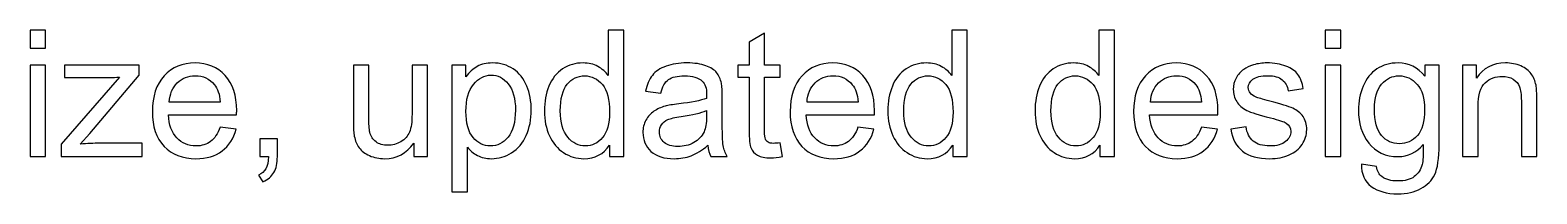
# Model space of a CAD drawing. Header units: millimetres. Extents: x -202 to 204, y -252 to 284.
# Drawn here: x 157.37 to 199.53, y 279.18 to 283.75 of the extents above; entities that cross this region are included whole.
import ezdxf

# ---------------------------------------------------------------- set-up
doc = ezdxf.new("R2010")
doc.units = ezdxf.units.MM
doc.header["$MEASUREMENT"] = 0
doc.layers.add('Layer 1', color=7, linetype='Continuous')

msp = doc.modelspace()

# ---------------------------------------------------------------- linework, layer by layer
at = {"layer": 'Layer 1', "color": 250}
for points, knots in [([(157.3652, 283.255), (157.3652, 283.255), (157.3652, 283.7547), (157.3652, 283.7547), (157.3652, 283.7547), (157.3652, 283.7547), (157.7998, 283.7547), (157.7998, 283.7547), (157.7998, 283.7547), (157.7998, 283.7547), (157.7998, 283.255), (157.7998, 283.255), (157.7998, 283.255), (157.7998, 283.255), (157.3652, 283.255), (157.3652, 283.255)], [0, 0, 0, 0, 0.2, 0.2, 0.2, 0.2, 0.4, 0.4, 0.4, 0.4, 0.6, 0.6, 0.6, 0.6, 1, 1, 1, 1]), ([(173.576, 280.2193), (173.576, 280.2193), (173.576, 280.5428), (173.576, 280.5428), (173.576, 280.5428), (173.4139, 280.2884), (173.1752, 280.1617), (172.8599, 280.1617), (172.8599, 280.1617), (172.6558, 280.1617), (172.4681, 280.2177), (172.2969, 280.3304), (172.2969, 280.3304), (172.1257, 280.4424), (171.9932, 280.5996), (171.8985, 280.8021), (171.8985, 280.8021), (171.8047, 281.0037), (171.7577, 281.235), (171.7577, 281.4976), (171.7577, 281.4976), (171.7577, 281.7528), (171.8005, 281.9849), (171.8853, 282.1932), (171.8853, 282.1932), (171.9709, 282.4014), (172.0985, 282.5611), (172.2689, 282.6714), (172.2689, 282.6714), (172.4393, 282.7825), (172.6303, 282.8385), (172.841, 282.8385), (172.841, 282.8385), (172.9949, 282.8385), (173.1324, 282.8056), (173.2526, 282.7406), (173.2526, 282.7406), (173.3736, 282.6755), (173.4715, 282.5907), (173.5472, 282.4862), (173.5472, 282.4862), (173.5472, 282.4862), (173.5472, 283.7547), (173.5472, 283.7547), (173.5472, 283.7547), (173.5472, 283.7547), (173.9786, 283.7547), (173.9786, 283.7547), (173.9786, 283.7547), (173.9786, 283.7547), (173.9786, 280.2193), (173.9786, 280.2193), (173.9786, 280.2193), (173.9786, 280.2193), (173.576, 280.2193), (173.576, 280.2193)], [0, 0, 0, 0, 0.0666667, 0.0666667, 0.0666667, 0.0666667, 0.1333333, 0.1333333, 0.1333333, 0.1333333, 0.2, 0.2, 0.2, 0.2, 0.2666667, 0.2666667, 0.2666667, 0.2666667, 0.3333333, 0.3333333, 0.3333333, 0.3333333, 0.4, 0.4, 0.4, 0.4, 0.4666667, 0.4666667, 0.4666667, 0.4666667, 0.5333333, 0.5333333, 0.5333333, 0.5333333, 0.6, 0.6, 0.6, 0.6, 0.6666667, 0.6666667, 0.6666667, 0.6666667, 0.7333333, 0.7333333, 0.7333333, 0.7333333, 0.8, 0.8, 0.8, 0.8, 0.8666667, 0.8666667, 0.8666667, 0.8666667, 1, 1, 1, 1]), ([(178.356, 280.6078), (178.356, 280.6078), (178.4185, 280.2242), (178.4185, 280.2242), (178.4185, 280.2242), (178.2967, 280.1987), (178.1872, 280.1856), (178.0909, 280.1856), (178.0909, 280.1856), (177.9329, 280.1856), (177.8111, 280.2102), (177.7238, 280.2605), (177.7238, 280.2605), (177.6374, 280.3098), (177.5765, 280.3757), (177.5411, 280.4572), (177.5411, 280.4572), (177.5057, 280.5379), (177.4876, 280.7091), (177.4876, 280.9692), (177.4876, 280.9692), (177.4876, 280.9692), (177.4876, 282.4426), (177.4876, 282.4426), (177.4876, 282.4426), (177.4876, 282.4426), (177.169, 282.4426), (177.169, 282.4426), (177.169, 282.4426), (177.169, 282.4426), (177.169, 282.7801), (177.169, 282.7801), (177.169, 282.7801), (177.169, 282.7801), (177.4876, 282.7801), (177.4876, 282.7801), (177.4876, 282.7801), (177.4876, 282.7801), (177.4876, 283.4147), (177.4876, 283.4147), (177.4876, 283.4147), (177.4876, 283.4147), (177.9197, 283.6748), (177.9197, 283.6748), (177.9197, 283.6748), (177.9197, 283.6748), (177.9197, 282.7801), (177.9197, 282.7801), (177.9197, 282.7801), (177.9197, 282.7801), (178.356, 282.7801), (178.356, 282.7801), (178.356, 282.7801), (178.356, 282.7801), (178.356, 282.4426), (178.356, 282.4426), (178.356, 282.4426), (178.356, 282.4426), (177.9197, 282.4426), (177.9197, 282.4426), (177.9197, 282.4426), (177.9197, 282.4426), (177.9197, 280.9453), (177.9197, 280.9453), (177.9197, 280.9453), (177.9197, 280.821), (177.9271, 280.742), (177.942, 280.7066), (177.942, 280.7066), (177.9576, 280.6712), (177.9823, 280.6432), (178.0169, 280.6218), (178.0169, 280.6218), (178.0514, 280.6012), (178.1008, 280.5905), (178.165, 280.5905), (178.165, 280.5905), (178.2136, 280.5905), (178.277, 280.5963), (178.356, 280.6078)], [0, 0, 0, 0, 0.047619, 0.047619, 0.047619, 0.047619, 0.0952381, 0.0952381, 0.0952381, 0.0952381, 0.1428571, 0.1428571, 0.1428571, 0.1428571, 0.1904762, 0.1904762, 0.1904762, 0.1904762, 0.2380952, 0.2380952, 0.2380952, 0.2380952, 0.2857143, 0.2857143, 0.2857143, 0.2857143, 0.3333333, 0.3333333, 0.3333333, 0.3333333, 0.3809524, 0.3809524, 0.3809524, 0.3809524, 0.4285714, 0.4285714, 0.4285714, 0.4285714, 0.4761905, 0.4761905, 0.4761905, 0.4761905, 0.5238095, 0.5238095, 0.5238095, 0.5238095, 0.5714286, 0.5714286, 0.5714286, 0.5714286, 0.6190476, 0.6190476, 0.6190476, 0.6190476, 0.6666667, 0.6666667, 0.6666667, 0.6666667, 0.7142857, 0.7142857, 0.7142857, 0.7142857, 0.7619048, 0.7619048, 0.7619048, 0.7619048, 0.8095238, 0.8095238, 0.8095238, 0.8095238, 0.8571429, 0.8571429, 0.8571429, 0.8571429, 0.9047619, 0.9047619, 0.9047619, 0.9047619, 1, 1, 1, 1]), ([(183.1886, 280.2193), (183.1886, 280.2193), (183.1886, 280.5428), (183.1886, 280.5428), (183.1886, 280.5428), (183.0265, 280.2884), (182.7878, 280.1617), (182.4725, 280.1617), (182.4725, 280.1617), (182.2684, 280.1617), (182.0807, 280.2177), (181.9095, 280.3304), (181.9095, 280.3304), (181.7383, 280.4424), (181.6058, 280.5996), (181.5111, 280.8021), (181.5111, 280.8021), (181.4173, 281.0037), (181.3703, 281.235), (181.3703, 281.4976), (181.3703, 281.4976), (181.3703, 281.7528), (181.4131, 281.9849), (181.4979, 282.1932), (181.4979, 282.1932), (181.5835, 282.4014), (181.7111, 282.5611), (181.8815, 282.6714), (181.8815, 282.6714), (182.0519, 282.7825), (182.2429, 282.8385), (182.4536, 282.8385), (182.4536, 282.8385), (182.6075, 282.8385), (182.745, 282.8056), (182.8652, 282.7406), (182.8652, 282.7406), (182.9862, 282.6755), (183.0841, 282.5907), (183.1598, 282.4862), (183.1598, 282.4862), (183.1598, 282.4862), (183.1598, 283.7547), (183.1598, 283.7547), (183.1598, 283.7547), (183.1598, 283.7547), (183.5912, 283.7547), (183.5912, 283.7547), (183.5912, 283.7547), (183.5912, 283.7547), (183.5912, 280.2193), (183.5912, 280.2193), (183.5912, 280.2193), (183.5912, 280.2193), (183.1886, 280.2193), (183.1886, 280.2193)], [0, 0, 0, 0, 0.0666667, 0.0666667, 0.0666667, 0.0666667, 0.1333333, 0.1333333, 0.1333333, 0.1333333, 0.2, 0.2, 0.2, 0.2, 0.2666667, 0.2666667, 0.2666667, 0.2666667, 0.3333333, 0.3333333, 0.3333333, 0.3333333, 0.4, 0.4, 0.4, 0.4, 0.4666667, 0.4666667, 0.4666667, 0.4666667, 0.5333333, 0.5333333, 0.5333333, 0.5333333, 0.6, 0.6, 0.6, 0.6, 0.6666667, 0.6666667, 0.6666667, 0.6666667, 0.7333333, 0.7333333, 0.7333333, 0.7333333, 0.8, 0.8, 0.8, 0.8, 0.8666667, 0.8666667, 0.8666667, 0.8666667, 1, 1, 1, 1]), ([(187.3076, 280.2193), (187.3076, 280.2193), (187.3076, 280.5428), (187.3076, 280.5428), (187.3076, 280.5428), (187.1455, 280.2884), (186.9068, 280.1617), (186.5915, 280.1617), (186.5915, 280.1617), (186.3874, 280.1617), (186.1997, 280.2177), (186.0285, 280.3304), (186.0285, 280.3304), (185.8573, 280.4424), (185.7248, 280.5996), (185.6301, 280.8021), (185.6301, 280.8021), (185.5363, 281.0037), (185.4893, 281.235), (185.4893, 281.4976), (185.4893, 281.4976), (185.4893, 281.7528), (185.5321, 281.9849), (185.6169, 282.1932), (185.6169, 282.1932), (185.7025, 282.4014), (185.8301, 282.5611), (186.0005, 282.6714), (186.0005, 282.6714), (186.1709, 282.7825), (186.3619, 282.8385), (186.5726, 282.8385), (186.5726, 282.8385), (186.7265, 282.8385), (186.864, 282.8056), (186.9842, 282.7406), (186.9842, 282.7406), (187.1052, 282.6755), (187.2031, 282.5907), (187.2788, 282.4862), (187.2788, 282.4862), (187.2788, 282.4862), (187.2788, 283.7547), (187.2788, 283.7547), (187.2788, 283.7547), (187.2788, 283.7547), (187.7102, 283.7547), (187.7102, 283.7547), (187.7102, 283.7547), (187.7102, 283.7547), (187.7102, 280.2193), (187.7102, 280.2193), (187.7102, 280.2193), (187.7102, 280.2193), (187.3076, 280.2193), (187.3076, 280.2193)], [0, 0, 0, 0, 0.0666667, 0.0666667, 0.0666667, 0.0666667, 0.1333333, 0.1333333, 0.1333333, 0.1333333, 0.2, 0.2, 0.2, 0.2, 0.2666667, 0.2666667, 0.2666667, 0.2666667, 0.3333333, 0.3333333, 0.3333333, 0.3333333, 0.4, 0.4, 0.4, 0.4, 0.4666667, 0.4666667, 0.4666667, 0.4666667, 0.5333333, 0.5333333, 0.5333333, 0.5333333, 0.6, 0.6, 0.6, 0.6, 0.6666667, 0.6666667, 0.6666667, 0.6666667, 0.7333333, 0.7333333, 0.7333333, 0.7333333, 0.8, 0.8, 0.8, 0.8, 0.8666667, 0.8666667, 0.8666667, 0.8666667, 1, 1, 1, 1]), ([(193.6112, 283.255), (193.6112, 283.255), (193.6112, 283.7547), (193.6112, 283.7547), (193.6112, 283.7547), (193.6112, 283.7547), (194.0458, 283.7547), (194.0458, 283.7547), (194.0458, 283.7547), (194.0458, 283.7547), (194.0458, 283.255), (194.0458, 283.255), (194.0458, 283.255), (194.0458, 283.255), (193.6112, 283.255), (193.6112, 283.255)], [0, 0, 0, 0, 0.2, 0.2, 0.2, 0.2, 0.4, 0.4, 0.4, 0.4, 0.6, 0.6, 0.6, 0.6, 1, 1, 1, 1]), ([(157.3652, 280.2193), (157.3652, 280.2193), (157.3652, 282.7801), (157.3652, 282.7801), (157.3652, 282.7801), (157.3652, 282.7801), (157.7998, 282.7801), (157.7998, 282.7801), (157.7998, 282.7801), (157.7998, 282.7801), (157.7998, 280.2193), (157.7998, 280.2193), (157.7998, 280.2193), (157.7998, 280.2193), (157.3652, 280.2193), (157.3652, 280.2193)], [0, 0, 0, 0, 0.2, 0.2, 0.2, 0.2, 0.4, 0.4, 0.4, 0.4, 0.6, 0.6, 0.6, 0.6, 1, 1, 1, 1]), ([(158.2311, 280.2193), (158.2311, 280.2193), (158.2311, 280.5716), (158.2311, 280.5716), (158.2311, 280.5716), (158.2311, 280.5716), (159.8617, 282.4426), (159.8617, 282.4426), (159.8617, 282.4426), (159.6765, 282.4327), (159.5135, 282.4286), (159.372, 282.4286), (159.372, 282.4286), (159.372, 282.4286), (158.3274, 282.4286), (158.3274, 282.4286), (158.3274, 282.4286), (158.3274, 282.4286), (158.3274, 282.7801), (158.3274, 282.7801), (158.3274, 282.7801), (158.3274, 282.7801), (160.4206, 282.7801), (160.4206, 282.7801), (160.4206, 282.7801), (160.4206, 282.7801), (160.4206, 282.4936), (160.4206, 282.4936), (160.4206, 282.4936), (160.4206, 282.4936), (159.0345, 280.8679), (159.0345, 280.8679), (159.0345, 280.8679), (159.0345, 280.8679), (158.767, 280.5716), (158.767, 280.5716), (158.767, 280.5716), (158.9612, 280.5856), (159.144, 280.593), (159.3144, 280.593), (159.3144, 280.593), (159.3144, 280.593), (160.498, 280.593), (160.498, 280.593), (160.498, 280.593), (160.498, 280.593), (160.498, 280.2193), (160.498, 280.2193), (160.498, 280.2193), (160.498, 280.2193), (158.2311, 280.2193), (158.2311, 280.2193)], [0, 0, 0, 0, 0.0714286, 0.0714286, 0.0714286, 0.0714286, 0.1428571, 0.1428571, 0.1428571, 0.1428571, 0.2142857, 0.2142857, 0.2142857, 0.2142857, 0.2857143, 0.2857143, 0.2857143, 0.2857143, 0.3571429, 0.3571429, 0.3571429, 0.3571429, 0.4285714, 0.4285714, 0.4285714, 0.4285714, 0.5, 0.5, 0.5, 0.5, 0.5714286, 0.5714286, 0.5714286, 0.5714286, 0.6428571, 0.6428571, 0.6428571, 0.6428571, 0.7142857, 0.7142857, 0.7142857, 0.7142857, 0.7857143, 0.7857143, 0.7857143, 0.7857143, 0.8571429, 0.8571429, 0.8571429, 0.8571429, 1, 1, 1, 1]), ([(162.6826, 281.0441), (162.6826, 281.0441), (163.1312, 280.9889), (163.1312, 280.9889), (163.1312, 280.9889), (163.0604, 280.7264), (162.9296, 280.523), (162.7386, 280.3782), (162.7386, 280.3782), (162.5468, 280.2341), (162.3023, 280.1617), (162.0052, 280.1617), (162.0052, 280.1617), (161.6306, 280.1617), (161.3335, 280.2769), (161.1145, 280.5074), (161.1145, 280.5074), (160.8948, 280.7379), (160.7853, 281.0614), (160.7853, 281.4779), (160.7853, 281.4779), (160.7853, 281.9092), (160.8964, 282.2434), (161.1178, 282.4813), (161.1178, 282.4813), (161.3401, 282.7192), (161.6274, 282.8385), (161.9813, 282.8385), (161.9813, 282.8385), (162.3237, 282.8385), (162.6036, 282.7216), (162.8201, 282.4887), (162.8201, 282.4887), (163.0374, 282.2557), (163.146, 281.9273), (163.146, 281.505), (163.146, 281.505), (163.146, 281.4787), (163.1452, 281.44), (163.1436, 281.389), (163.1436, 281.389), (163.1436, 281.389), (161.2339, 281.389), (161.2339, 281.389), (161.2339, 281.389), (161.2495, 281.1075), (161.3294, 280.8918), (161.4726, 280.7428), (161.4726, 280.7428), (161.6158, 280.593), (161.7936, 280.5181), (162.0076, 280.5181), (162.0076, 280.5181), (162.1665, 280.5181), (162.3023, 280.5601), (162.4151, 280.644), (162.4151, 280.644), (162.5279, 280.7272), (162.6168, 280.8605), (162.6826, 281.0441)], [0, 0, 0, 0, 0.0625, 0.0625, 0.0625, 0.0625, 0.125, 0.125, 0.125, 0.125, 0.1875, 0.1875, 0.1875, 0.1875, 0.25, 0.25, 0.25, 0.25, 0.3125, 0.3125, 0.3125, 0.3125, 0.375, 0.375, 0.375, 0.375, 0.4375, 0.4375, 0.4375, 0.4375, 0.5, 0.5, 0.5, 0.5, 0.5625, 0.5625, 0.5625, 0.5625, 0.625, 0.625, 0.625, 0.625, 0.6875, 0.6875, 0.6875, 0.6875, 0.75, 0.75, 0.75, 0.75, 0.8125, 0.8125, 0.8125, 0.8125, 0.875, 0.875, 0.875, 0.875, 1, 1, 1, 1]), ([(168.0997, 280.2193), (168.0997, 280.2193), (168.0997, 280.5955), (168.0997, 280.5955), (168.0997, 280.5955), (167.8997, 280.3057), (167.6289, 280.1617), (167.2865, 280.1617), (167.2865, 280.1617), (167.1358, 280.1617), (166.9943, 280.1905), (166.8634, 280.2481), (166.8634, 280.2481), (166.7325, 280.3057), (166.6354, 280.379), (166.572, 280.4662), (166.572, 280.4662), (166.5078, 280.5543), (166.4633, 280.6613), (166.4378, 280.7881), (166.4378, 280.7881), (166.4205, 280.8737), (166.4115, 281.0087), (166.4115, 281.1939), (166.4115, 281.1939), (166.4115, 281.1939), (166.4115, 282.7801), (166.4115, 282.7801), (166.4115, 282.7801), (166.4115, 282.7801), (166.8453, 282.7801), (166.8453, 282.7801), (166.8453, 282.7801), (166.8453, 282.7801), (166.8453, 281.3602), (166.8453, 281.3602), (166.8453, 281.3602), (166.8453, 281.133), (166.8543, 280.9807), (166.8716, 280.9017), (166.8716, 280.9017), (166.8996, 280.7873), (166.9572, 280.6984), (167.0453, 280.6325), (167.0453, 280.6325), (167.1342, 280.5675), (167.2437, 280.5354), (167.3737, 280.5354), (167.3737, 280.5354), (167.5038, 280.5354), (167.6256, 280.5683), (167.74, 280.635), (167.74, 280.635), (167.8544, 280.7017), (167.9351, 280.793), (167.982, 280.9074), (167.982, 280.9074), (168.0298, 281.0227), (168.0536, 281.1898), (168.0536, 281.4079), (168.0536, 281.4079), (168.0536, 281.4079), (168.0536, 282.7801), (168.0536, 282.7801), (168.0536, 282.7801), (168.0536, 282.7801), (168.4874, 282.7801), (168.4874, 282.7801), (168.4874, 282.7801), (168.4874, 282.7801), (168.4874, 280.2193), (168.4874, 280.2193), (168.4874, 280.2193), (168.4874, 280.2193), (168.0997, 280.2193), (168.0997, 280.2193)], [0, 0, 0, 0, 0.05, 0.05, 0.05, 0.05, 0.1, 0.1, 0.1, 0.1, 0.15, 0.15, 0.15, 0.15, 0.2, 0.2, 0.2, 0.2, 0.25, 0.25, 0.25, 0.25, 0.3, 0.3, 0.3, 0.3, 0.35, 0.35, 0.35, 0.35, 0.4, 0.4, 0.4, 0.4, 0.45, 0.45, 0.45, 0.45, 0.5, 0.5, 0.5, 0.5, 0.55, 0.55, 0.55, 0.55, 0.6, 0.6, 0.6, 0.6, 0.65, 0.65, 0.65, 0.65, 0.7, 0.7, 0.7, 0.7, 0.75, 0.75, 0.75, 0.75, 0.8, 0.8, 0.8, 0.8, 0.85, 0.85, 0.85, 0.85, 0.9, 0.9, 0.9, 0.9, 1, 1, 1, 1]), ([(169.1682, 279.2381), (169.1682, 279.2381), (169.1682, 282.7801), (169.1682, 282.7801), (169.1682, 282.7801), (169.1682, 282.7801), (169.5633, 282.7801), (169.5633, 282.7801), (169.5633, 282.7801), (169.5633, 282.7801), (169.5633, 282.4475), (169.5633, 282.4475), (169.5633, 282.4475), (169.6563, 282.5776), (169.7616, 282.6755), (169.8793, 282.7406), (169.8793, 282.7406), (169.9962, 282.8056), (170.1386, 282.8385), (170.3057, 282.8385), (170.3057, 282.8385), (170.5247, 282.8385), (170.7173, 282.7817), (170.8844, 282.6698), (170.8844, 282.6698), (171.0523, 282.557), (171.1783, 282.3981), (171.263, 282.1932), (171.263, 282.1932), (171.3486, 281.9882), (171.3914, 281.7635), (171.3914, 281.519), (171.3914, 281.519), (171.3914, 281.2573), (171.3445, 281.021), (171.2499, 280.8111), (171.2499, 280.8111), (171.156, 280.6012), (171.0194, 280.4407), (170.8399, 280.3288), (170.8399, 280.3288), (170.6605, 280.2177), (170.472, 280.1617), (170.2745, 280.1617), (170.2745, 280.1617), (170.1296, 280.1617), (170.0003, 280.1921), (169.8851, 280.253), (169.8851, 280.253), (169.7699, 280.314), (169.676, 280.3913), (169.602, 280.4843), (169.602, 280.4843), (169.602, 280.4843), (169.602, 279.2381), (169.602, 279.2381), (169.602, 279.2381), (169.602, 279.2381), (169.1682, 279.2381), (169.1682, 279.2381)], [0, 0, 0, 0, 0.0625, 0.0625, 0.0625, 0.0625, 0.125, 0.125, 0.125, 0.125, 0.1875, 0.1875, 0.1875, 0.1875, 0.25, 0.25, 0.25, 0.25, 0.3125, 0.3125, 0.3125, 0.3125, 0.375, 0.375, 0.375, 0.375, 0.4375, 0.4375, 0.4375, 0.4375, 0.5, 0.5, 0.5, 0.5, 0.5625, 0.5625, 0.5625, 0.5625, 0.625, 0.625, 0.625, 0.625, 0.6875, 0.6875, 0.6875, 0.6875, 0.75, 0.75, 0.75, 0.75, 0.8125, 0.8125, 0.8125, 0.8125, 0.875, 0.875, 0.875, 0.875, 1, 1, 1, 1]), ([(176.3327, 280.5354), (176.1714, 280.3987), (176.0166, 280.3024), (175.8685, 280.2456), (175.8685, 280.2456), (175.7195, 280.1897), (175.5598, 280.1617), (175.3894, 280.1617), (175.3894, 280.1617), (175.1079, 280.1617), (174.8922, 280.23), (174.7408, 280.3675), (174.7408, 280.3675), (174.5901, 280.5049), (174.5144, 280.6811), (174.5144, 280.8943), (174.5144, 280.8943), (174.5144, 281.0202), (174.5424, 281.1346), (174.6, 281.2383), (174.6, 281.2383), (174.6568, 281.3421), (174.7317, 281.4252), (174.8239, 281.4877), (174.8239, 281.4877), (174.9169, 281.5503), (175.0206, 281.598), (175.1367, 281.6302), (175.1367, 281.6302), (175.2215, 281.6524), (175.3499, 281.6746), (175.5219, 281.6952), (175.5219, 281.6952), (175.8726, 281.7372), (176.1311, 281.7865), (176.2965, 281.845), (176.2965, 281.845), (176.2981, 281.9043), (176.299, 281.9421), (176.299, 281.9578), (176.299, 281.9578), (176.299, 282.1347), (176.2578, 282.2598), (176.1755, 282.3315), (176.1755, 282.3315), (176.0652, 282.4302), (175.8998, 282.4788), (175.6816, 282.4788), (175.6816, 282.4788), (175.4775, 282.4788), (175.3269, 282.4434), (175.2289, 282.3718), (175.2289, 282.3718), (175.1318, 282.3002), (175.0602, 282.1734), (175.0132, 281.9915), (175.0132, 281.9915), (175.0132, 281.9915), (174.5893, 282.0499), (174.5893, 282.0499), (174.5893, 282.0499), (174.628, 282.231), (174.6914, 282.3784), (174.7795, 282.4895), (174.7795, 282.4895), (174.8675, 282.6014), (174.996, 282.6879), (175.163, 282.748), (175.163, 282.748), (175.3301, 282.8081), (175.5236, 282.8385), (175.7442, 282.8385), (175.7442, 282.8385), (175.9631, 282.8385), (176.1401, 282.8122), (176.2767, 282.7611), (176.2767, 282.7611), (176.4134, 282.7093), (176.5138, 282.6451), (176.5788, 282.5669), (176.5788, 282.5669), (176.643, 282.4887), (176.6875, 282.3907), (176.7138, 282.2714), (176.7138, 282.2714), (176.7278, 282.1973), (176.7352, 282.0639), (176.7352, 281.8713), (176.7352, 281.8713), (176.7352, 281.8713), (176.7352, 281.2927), (176.7352, 281.2927), (176.7352, 281.2927), (176.7352, 280.8885), (176.7443, 280.6333), (176.7632, 280.5272), (176.7632, 280.5272), (176.7813, 280.4201), (176.8184, 280.3173), (176.8727, 280.2193), (176.8727, 280.2193), (176.8727, 280.2193), (176.4192, 280.2193), (176.4192, 280.2193), (176.4192, 280.2193), (176.3747, 280.309), (176.3451, 280.4144), (176.3327, 280.5354)], [0, 0, 0, 0, 0.0357143, 0.0357143, 0.0357143, 0.0357143, 0.0714286, 0.0714286, 0.0714286, 0.0714286, 0.1071429, 0.1071429, 0.1071429, 0.1071429, 0.1428571, 0.1428571, 0.1428571, 0.1428571, 0.1785714, 0.1785714, 0.1785714, 0.1785714, 0.2142857, 0.2142857, 0.2142857, 0.2142857, 0.25, 0.25, 0.25, 0.25, 0.2857143, 0.2857143, 0.2857143, 0.2857143, 0.3214286, 0.3214286, 0.3214286, 0.3214286, 0.3571429, 0.3571429, 0.3571429, 0.3571429, 0.3928571, 0.3928571, 0.3928571, 0.3928571, 0.4285714, 0.4285714, 0.4285714, 0.4285714, 0.4642857, 0.4642857, 0.4642857, 0.4642857, 0.5, 0.5, 0.5, 0.5, 0.5357143, 0.5357143, 0.5357143, 0.5357143, 0.5714286, 0.5714286, 0.5714286, 0.5714286, 0.6071429, 0.6071429, 0.6071429, 0.6071429, 0.6428571, 0.6428571, 0.6428571, 0.6428571, 0.6785714, 0.6785714, 0.6785714, 0.6785714, 0.7142857, 0.7142857, 0.7142857, 0.7142857, 0.75, 0.75, 0.75, 0.75, 0.7857143, 0.7857143, 0.7857143, 0.7857143, 0.8214286, 0.8214286, 0.8214286, 0.8214286, 0.8571429, 0.8571429, 0.8571429, 0.8571429, 0.8928571, 0.8928571, 0.8928571, 0.8928571, 0.9285714, 0.9285714, 0.9285714, 0.9285714, 1, 1, 1, 1]), ([(180.5332, 281.0441), (180.5332, 281.0441), (180.9818, 280.9889), (180.9818, 280.9889), (180.9818, 280.9889), (180.911, 280.7264), (180.7802, 280.523), (180.5892, 280.3782), (180.5892, 280.3782), (180.3974, 280.2341), (180.1529, 280.1617), (179.8558, 280.1617), (179.8558, 280.1617), (179.4812, 280.1617), (179.1841, 280.2769), (178.9651, 280.5074), (178.9651, 280.5074), (178.7454, 280.7379), (178.6359, 281.0614), (178.6359, 281.4779), (178.6359, 281.4779), (178.6359, 281.9092), (178.747, 282.2434), (178.9684, 282.4813), (178.9684, 282.4813), (179.1907, 282.7192), (179.478, 282.8385), (179.8319, 282.8385), (179.8319, 282.8385), (180.1743, 282.8385), (180.4542, 282.7216), (180.6707, 282.4887), (180.6707, 282.4887), (180.888, 282.2557), (180.9966, 281.9273), (180.9966, 281.505), (180.9966, 281.505), (180.9966, 281.4787), (180.9958, 281.44), (180.9942, 281.389), (180.9942, 281.389), (180.9942, 281.389), (179.0845, 281.389), (179.0845, 281.389), (179.0845, 281.389), (179.1001, 281.1075), (179.18, 280.8918), (179.3232, 280.7428), (179.3232, 280.7428), (179.4664, 280.593), (179.6442, 280.5181), (179.8582, 280.5181), (179.8582, 280.5181), (180.0171, 280.5181), (180.1529, 280.5601), (180.2657, 280.644), (180.2657, 280.644), (180.3785, 280.7272), (180.4674, 280.8605), (180.5332, 281.0441)], [0, 0, 0, 0, 0.0625, 0.0625, 0.0625, 0.0625, 0.125, 0.125, 0.125, 0.125, 0.1875, 0.1875, 0.1875, 0.1875, 0.25, 0.25, 0.25, 0.25, 0.3125, 0.3125, 0.3125, 0.3125, 0.375, 0.375, 0.375, 0.375, 0.4375, 0.4375, 0.4375, 0.4375, 0.5, 0.5, 0.5, 0.5, 0.5625, 0.5625, 0.5625, 0.5625, 0.625, 0.625, 0.625, 0.625, 0.6875, 0.6875, 0.6875, 0.6875, 0.75, 0.75, 0.75, 0.75, 0.8125, 0.8125, 0.8125, 0.8125, 0.875, 0.875, 0.875, 0.875, 1, 1, 1, 1]), ([(190.1458, 281.0441), (190.1458, 281.0441), (190.5944, 280.9889), (190.5944, 280.9889), (190.5944, 280.9889), (190.5236, 280.7264), (190.3928, 280.523), (190.2018, 280.3782), (190.2018, 280.3782), (190.01, 280.2341), (189.7655, 280.1617), (189.4684, 280.1617), (189.4684, 280.1617), (189.0938, 280.1617), (188.7967, 280.2769), (188.5777, 280.5074), (188.5777, 280.5074), (188.358, 280.7379), (188.2485, 281.0614), (188.2485, 281.4779), (188.2485, 281.4779), (188.2485, 281.9092), (188.3596, 282.2434), (188.581, 282.4813), (188.581, 282.4813), (188.8033, 282.7192), (189.0906, 282.8385), (189.4445, 282.8385), (189.4445, 282.8385), (189.7869, 282.8385), (190.0668, 282.7216), (190.2833, 282.4887), (190.2833, 282.4887), (190.5006, 282.2557), (190.6092, 281.9273), (190.6092, 281.505), (190.6092, 281.505), (190.6092, 281.4787), (190.6084, 281.44), (190.6068, 281.389), (190.6068, 281.389), (190.6068, 281.389), (188.6971, 281.389), (188.6971, 281.389), (188.6971, 281.389), (188.7127, 281.1075), (188.7926, 280.8918), (188.9358, 280.7428), (188.9358, 280.7428), (189.079, 280.593), (189.2568, 280.5181), (189.4708, 280.5181), (189.4708, 280.5181), (189.6297, 280.5181), (189.7655, 280.5601), (189.8783, 280.644), (189.8783, 280.644), (189.9911, 280.7272), (190.08, 280.8605), (190.1458, 281.0441)], [0, 0, 0, 0, 0.0625, 0.0625, 0.0625, 0.0625, 0.125, 0.125, 0.125, 0.125, 0.1875, 0.1875, 0.1875, 0.1875, 0.25, 0.25, 0.25, 0.25, 0.3125, 0.3125, 0.3125, 0.3125, 0.375, 0.375, 0.375, 0.375, 0.4375, 0.4375, 0.4375, 0.4375, 0.5, 0.5, 0.5, 0.5, 0.5625, 0.5625, 0.5625, 0.5625, 0.625, 0.625, 0.625, 0.625, 0.6875, 0.6875, 0.6875, 0.6875, 0.75, 0.75, 0.75, 0.75, 0.8125, 0.8125, 0.8125, 0.8125, 0.875, 0.875, 0.875, 0.875, 1, 1, 1, 1]), ([(190.9665, 280.984), (190.9665, 280.984), (191.3953, 281.0515), (191.3953, 281.0515), (191.3953, 281.0515), (191.4192, 280.8795), (191.4867, 280.7478), (191.597, 280.6556), (191.597, 280.6556), (191.7065, 280.5642), (191.8604, 280.5181), (192.0588, 280.5181), (192.0588, 280.5181), (192.258, 280.5181), (192.4061, 280.5593), (192.5024, 280.6399), (192.5024, 280.6399), (192.5988, 280.7214), (192.6473, 280.8169), (192.6473, 280.9255), (192.6473, 280.9255), (192.6473, 281.0243), (192.6045, 281.1009), (192.5189, 281.1577), (192.5189, 281.1577), (192.4596, 281.1964), (192.3115, 281.2449), (192.0752, 281.3042), (192.0752, 281.3042), (191.7575, 281.3849), (191.5361, 281.454), (191.4134, 281.5133), (191.4134, 281.5133), (191.2908, 281.5717), (191.197, 281.6532), (191.1336, 281.7569), (191.1336, 281.7569), (191.0702, 281.8606), (191.0381, 281.975), (191.0381, 282.1002), (191.0381, 282.1002), (191.0381, 282.2146), (191.0644, 282.3199), (191.1171, 282.4171), (191.1171, 282.4171), (191.169, 282.515), (191.2406, 282.5957), (191.3303, 282.6599), (191.3303, 282.6599), (191.3978, 282.7093), (191.49, 282.7521), (191.6061, 282.7867), (191.6061, 282.7867), (191.7229, 282.8212), (191.8481, 282.8385), (191.9814, 282.8385), (191.9814, 282.8385), (192.1822, 282.8385), (192.3584, 282.8089), (192.5107, 282.7513), (192.5107, 282.7513), (192.663, 282.6936), (192.7749, 282.6154), (192.8473, 282.5167), (192.8473, 282.5167), (192.9198, 282.4171), (192.9692, 282.2854), (192.9963, 282.1199), (192.9963, 282.1199), (192.9963, 282.1199), (192.5724, 282.0615), (192.5724, 282.0615), (192.5724, 282.0615), (192.5527, 282.1932), (192.4967, 282.2961), (192.4045, 282.3701), (192.4045, 282.3701), (192.3123, 282.4442), (192.1814, 282.4813), (192.0127, 282.4813), (192.0127, 282.4813), (191.8135, 282.4813), (191.6711, 282.4483), (191.5863, 282.3825), (191.5863, 282.3825), (191.5007, 282.3166), (191.4579, 282.2393), (191.4579, 282.1512), (191.4579, 282.1512), (191.4579, 282.0944), (191.476, 282.0442), (191.5114, 281.9989), (191.5114, 281.9989), (191.5468, 281.952), (191.6019, 281.9141), (191.6777, 281.8829), (191.6777, 281.8829), (191.7213, 281.8672), (191.8489, 281.8302), (192.0612, 281.7726), (192.0612, 281.7726), (192.3683, 281.6902), (192.5823, 281.6236), (192.7033, 281.5709), (192.7033, 281.5709), (192.8251, 281.519), (192.9206, 281.4425), (192.9897, 281.3429), (192.9897, 281.3429), (193.0589, 281.2433), (193.0935, 281.1198), (193.0935, 280.9716), (193.0935, 280.9716), (193.0935, 280.8268), (193.0507, 280.691), (192.9667, 280.5625), (192.9667, 280.5625), (192.8819, 280.435), (192.7601, 280.3362), (192.6012, 280.2662), (192.6012, 280.2662), (192.4424, 280.1963), (192.2621, 280.1617), (192.0612, 280.1617), (192.0612, 280.1617), (191.7279, 280.1617), (191.4744, 280.2308), (191.2998, 280.3691), (191.2998, 280.3691), (191.1253, 280.5074), (191.0142, 280.7124), (190.9665, 280.984)], [0, 0, 0, 0, 0.0294118, 0.0294118, 0.0294118, 0.0294118, 0.0588235, 0.0588235, 0.0588235, 0.0588235, 0.0882353, 0.0882353, 0.0882353, 0.0882353, 0.1176471, 0.1176471, 0.1176471, 0.1176471, 0.1470588, 0.1470588, 0.1470588, 0.1470588, 0.1764706, 0.1764706, 0.1764706, 0.1764706, 0.2058824, 0.2058824, 0.2058824, 0.2058824, 0.2352941, 0.2352941, 0.2352941, 0.2352941, 0.2647059, 0.2647059, 0.2647059, 0.2647059, 0.2941176, 0.2941176, 0.2941176, 0.2941176, 0.3235294, 0.3235294, 0.3235294, 0.3235294, 0.3529412, 0.3529412, 0.3529412, 0.3529412, 0.3823529, 0.3823529, 0.3823529, 0.3823529, 0.4117647, 0.4117647, 0.4117647, 0.4117647, 0.4411765, 0.4411765, 0.4411765, 0.4411765, 0.4705882, 0.4705882, 0.4705882, 0.4705882, 0.5, 0.5, 0.5, 0.5, 0.5294118, 0.5294118, 0.5294118, 0.5294118, 0.5588235, 0.5588235, 0.5588235, 0.5588235, 0.5882353, 0.5882353, 0.5882353, 0.5882353, 0.6176471, 0.6176471, 0.6176471, 0.6176471, 0.6470588, 0.6470588, 0.6470588, 0.6470588, 0.6764706, 0.6764706, 0.6764706, 0.6764706, 0.7058824, 0.7058824, 0.7058824, 0.7058824, 0.7352941, 0.7352941, 0.7352941, 0.7352941, 0.7647059, 0.7647059, 0.7647059, 0.7647059, 0.7941176, 0.7941176, 0.7941176, 0.7941176, 0.8235294, 0.8235294, 0.8235294, 0.8235294, 0.8529412, 0.8529412, 0.8529412, 0.8529412, 0.8823529, 0.8823529, 0.8823529, 0.8823529, 0.9117647, 0.9117647, 0.9117647, 0.9117647, 0.9411765, 0.9411765, 0.9411765, 0.9411765, 1, 1, 1, 1]), ([(193.6112, 280.2193), (193.6112, 280.2193), (193.6112, 282.7801), (193.6112, 282.7801), (193.6112, 282.7801), (193.6112, 282.7801), (194.0458, 282.7801), (194.0458, 282.7801), (194.0458, 282.7801), (194.0458, 282.7801), (194.0458, 280.2193), (194.0458, 280.2193), (194.0458, 280.2193), (194.0458, 280.2193), (193.6112, 280.2193), (193.6112, 280.2193)], [0, 0, 0, 0, 0.2, 0.2, 0.2, 0.2, 0.4, 0.4, 0.4, 0.4, 0.6, 0.6, 0.6, 0.6, 1, 1, 1, 1]), ([(194.6269, 280.0069), (194.6269, 280.0069), (195.0492, 279.9444), (195.0492, 279.9444), (195.0492, 279.9444), (195.0665, 279.8143), (195.1159, 279.7197), (195.1957, 279.6596), (195.1957, 279.6596), (195.3035, 279.5797), (195.4509, 279.5394), (195.6369, 279.5394), (195.6369, 279.5394), (195.8386, 279.5394), (195.9933, 279.5797), (196.1028, 279.6596), (196.1028, 279.6596), (196.2123, 279.7402), (196.2855, 279.853), (196.3242, 279.9971), (196.3242, 279.9971), (196.3473, 280.086), (196.3571, 280.2712), (196.3555, 280.5543), (196.3555, 280.5543), (196.1662, 280.3312), (195.9299, 280.2193), (195.6468, 280.2193), (195.6468, 280.2193), (195.2945, 280.2193), (195.022, 280.3461), (194.8294, 280.6004), (194.8294, 280.6004), (194.6368, 280.8539), (194.5397, 281.1593), (194.5397, 281.5141), (194.5397, 281.5141), (194.5397, 281.7586), (194.5841, 281.9841), (194.6722, 282.1907), (194.6722, 282.1907), (194.7611, 282.3973), (194.8895, 282.557), (195.0574, 282.6698), (195.0574, 282.6698), (195.2253, 282.7817), (195.4229, 282.8385), (195.6492, 282.8385), (195.6492, 282.8385), (195.9513, 282.8385), (196.2007, 282.7159), (196.3967, 282.4714), (196.3967, 282.4714), (196.3967, 282.4714), (196.3967, 282.7801), (196.3967, 282.7801), (196.3967, 282.7801), (196.3967, 282.7801), (196.7975, 282.7801), (196.7975, 282.7801), (196.7975, 282.7801), (196.7975, 282.7801), (196.7975, 280.5667), (196.7975, 280.5667), (196.7975, 280.5667), (196.7975, 280.1683), (196.7564, 279.8851), (196.6757, 279.7188), (196.6757, 279.7188), (196.5942, 279.5526), (196.4658, 279.4209), (196.2896, 279.3246), (196.2896, 279.3246), (196.1135, 279.2282), (195.897, 279.1797), (195.6394, 279.1797), (195.6394, 279.1797), (195.334, 279.1797), (195.087, 279.2488), (194.8994, 279.3863), (194.8994, 279.3863), (194.7109, 279.5238), (194.6203, 279.7304), (194.6269, 280.0069)], [0, 0, 0, 0, 0.0454545, 0.0454545, 0.0454545, 0.0454545, 0.0909091, 0.0909091, 0.0909091, 0.0909091, 0.1363636, 0.1363636, 0.1363636, 0.1363636, 0.1818182, 0.1818182, 0.1818182, 0.1818182, 0.2272727, 0.2272727, 0.2272727, 0.2272727, 0.2727273, 0.2727273, 0.2727273, 0.2727273, 0.3181818, 0.3181818, 0.3181818, 0.3181818, 0.3636364, 0.3636364, 0.3636364, 0.3636364, 0.4090909, 0.4090909, 0.4090909, 0.4090909, 0.4545455, 0.4545455, 0.4545455, 0.4545455, 0.5, 0.5, 0.5, 0.5, 0.5454545, 0.5454545, 0.5454545, 0.5454545, 0.5909091, 0.5909091, 0.5909091, 0.5909091, 0.6363636, 0.6363636, 0.6363636, 0.6363636, 0.6818182, 0.6818182, 0.6818182, 0.6818182, 0.7272727, 0.7272727, 0.7272727, 0.7272727, 0.7727273, 0.7727273, 0.7727273, 0.7727273, 0.8181818, 0.8181818, 0.8181818, 0.8181818, 0.8636364, 0.8636364, 0.8636364, 0.8636364, 0.9090909, 0.9090909, 0.9090909, 0.9090909, 1, 1, 1, 1]), ([(197.4536, 280.2193), (197.4536, 280.2193), (197.4536, 282.7801), (197.4536, 282.7801), (197.4536, 282.7801), (197.4536, 282.7801), (197.8437, 282.7801), (197.8437, 282.7801), (197.8437, 282.7801), (197.8437, 282.7801), (197.8437, 282.4162), (197.8437, 282.4162), (197.8437, 282.4162), (198.0322, 282.6978), (198.3039, 282.8385), (198.6586, 282.8385), (198.6586, 282.8385), (198.8134, 282.8385), (198.955, 282.8105), (199.0842, 282.7554), (199.0842, 282.7554), (199.2142, 282.6994), (199.3105, 282.627), (199.3748, 282.5364), (199.3748, 282.5364), (199.4398, 282.4467), (199.4842, 282.3397), (199.5106, 282.2162), (199.5106, 282.2162), (199.5262, 282.1356), (199.5344, 281.9948), (199.5344, 281.794), (199.5344, 281.794), (199.5344, 281.794), (199.5344, 280.2193), (199.5344, 280.2193), (199.5344, 280.2193), (199.5344, 280.2193), (199.0998, 280.2193), (199.0998, 280.2193), (199.0998, 280.2193), (199.0998, 280.2193), (199.0998, 281.7775), (199.0998, 281.7775), (199.0998, 281.7775), (199.0998, 281.9536), (199.0834, 282.0862), (199.0496, 282.1742), (199.0496, 282.1742), (199.0159, 282.2615), (198.9558, 282.3315), (198.8702, 282.3833), (198.8702, 282.3833), (198.7837, 282.436), (198.6833, 282.4623), (198.5673, 282.4623), (198.5673, 282.4623), (198.3821, 282.4623), (198.2232, 282.4031), (198.0882, 282.2862), (198.0882, 282.2862), (197.954, 282.1685), (197.8874, 281.9462), (197.8874, 281.6178), (197.8874, 281.6178), (197.8874, 281.6178), (197.8874, 280.2193), (197.8874, 280.2193), (197.8874, 280.2193), (197.8874, 280.2193), (197.4536, 280.2193), (197.4536, 280.2193)], [0, 0, 0, 0, 0.0526316, 0.0526316, 0.0526316, 0.0526316, 0.1052632, 0.1052632, 0.1052632, 0.1052632, 0.1578947, 0.1578947, 0.1578947, 0.1578947, 0.2105263, 0.2105263, 0.2105263, 0.2105263, 0.2631579, 0.2631579, 0.2631579, 0.2631579, 0.3157895, 0.3157895, 0.3157895, 0.3157895, 0.3684211, 0.3684211, 0.3684211, 0.3684211, 0.4210526, 0.4210526, 0.4210526, 0.4210526, 0.4736842, 0.4736842, 0.4736842, 0.4736842, 0.5263158, 0.5263158, 0.5263158, 0.5263158, 0.5789474, 0.5789474, 0.5789474, 0.5789474, 0.6315789, 0.6315789, 0.6315789, 0.6315789, 0.6842105, 0.6842105, 0.6842105, 0.6842105, 0.7368421, 0.7368421, 0.7368421, 0.7368421, 0.7894737, 0.7894737, 0.7894737, 0.7894737, 0.8421053, 0.8421053, 0.8421053, 0.8421053, 0.8947368, 0.8947368, 0.8947368, 0.8947368, 1, 1, 1, 1]), ([(161.2578, 281.7462), (161.2578, 281.7462), (162.6876, 281.7462), (162.6876, 281.7462), (162.6876, 281.7462), (162.6686, 281.9611), (162.6135, 282.1232), (162.5237, 282.2302), (162.5237, 282.2302), (162.3855, 282.3973), (162.206, 282.4813), (161.9862, 282.4813), (161.9862, 282.4813), (161.787, 282.4813), (161.6191, 282.4146), (161.4833, 282.2812), (161.4833, 282.2812), (161.3475, 282.1479), (161.2726, 281.9693), (161.2578, 281.7462)], [0, 0, 0, 0, 0.1666667, 0.1666667, 0.1666667, 0.1666667, 0.3333333, 0.3333333, 0.3333333, 0.3333333, 0.5, 0.5, 0.5, 0.5, 0.6666667, 0.6666667, 0.6666667, 0.6666667, 1, 1, 1, 1]), ([(169.5608, 281.4853), (169.5608, 281.156), (169.6275, 280.9124), (169.7608, 280.7543), (169.7608, 280.7543), (169.8942, 280.5971), (170.0563, 280.5181), (170.2456, 280.5181), (170.2456, 280.5181), (170.4383, 280.5181), (170.6037, 280.5996), (170.7412, 280.7634), (170.7412, 280.7634), (170.8786, 280.9264), (170.9478, 281.1791), (170.9478, 281.5215), (170.9478, 281.5215), (170.9478, 281.8483), (170.8803, 282.0919), (170.7461, 282.2549), (170.7461, 282.2549), (170.6119, 282.4171), (170.4514, 282.4986), (170.2654, 282.4986), (170.2654, 282.4986), (170.0802, 282.4986), (169.9164, 282.4121), (169.774, 282.2393), (169.774, 282.2393), (169.6316, 282.0664), (169.5608, 281.8145), (169.5608, 281.4853)], [0, 0, 0, 0, 0.1111111, 0.1111111, 0.1111111, 0.1111111, 0.2222222, 0.2222222, 0.2222222, 0.2222222, 0.3333333, 0.3333333, 0.3333333, 0.3333333, 0.4444444, 0.4444444, 0.4444444, 0.4444444, 0.5555556, 0.5555556, 0.5555556, 0.5555556, 0.6666667, 0.6666667, 0.6666667, 0.6666667, 0.7777778, 0.7777778, 0.7777778, 0.7777778, 1, 1, 1, 1]), ([(172.2039, 281.4976), (172.2039, 281.1692), (172.273, 280.9239), (172.4113, 280.7617), (172.4113, 280.7617), (172.5496, 280.5996), (172.7126, 280.5181), (172.9011, 280.5181), (172.9011, 280.5181), (173.0904, 280.5181), (173.2517, 280.5963), (173.3843, 280.751), (173.3843, 280.751), (173.5168, 280.9058), (173.5835, 281.1429), (173.5835, 281.4614), (173.5835, 281.4614), (173.5835, 281.8121), (173.516, 282.0689), (173.381, 282.2327), (173.381, 282.2327), (173.246, 282.3973), (173.0797, 282.4788), (172.8813, 282.4788), (172.8813, 282.4788), (172.6887, 282.4788), (172.5274, 282.3998), (172.3981, 282.2426), (172.3981, 282.2426), (172.2689, 282.0853), (172.2039, 281.8368), (172.2039, 281.4976)], [0, 0, 0, 0, 0.1111111, 0.1111111, 0.1111111, 0.1111111, 0.2222222, 0.2222222, 0.2222222, 0.2222222, 0.3333333, 0.3333333, 0.3333333, 0.3333333, 0.4444444, 0.4444444, 0.4444444, 0.4444444, 0.5555556, 0.5555556, 0.5555556, 0.5555556, 0.6666667, 0.6666667, 0.6666667, 0.6666667, 0.7777778, 0.7777778, 0.7777778, 0.7777778, 1, 1, 1, 1]), ([(179.1084, 281.7462), (179.1084, 281.7462), (180.5382, 281.7462), (180.5382, 281.7462), (180.5382, 281.7462), (180.5192, 281.9611), (180.4641, 282.1232), (180.3743, 282.2302), (180.3743, 282.2302), (180.2361, 282.3973), (180.0566, 282.4813), (179.8368, 282.4813), (179.8368, 282.4813), (179.6376, 282.4813), (179.4697, 282.4146), (179.3339, 282.2812), (179.3339, 282.2812), (179.1981, 282.1479), (179.1232, 281.9693), (179.1084, 281.7462)], [0, 0, 0, 0, 0.1666667, 0.1666667, 0.1666667, 0.1666667, 0.3333333, 0.3333333, 0.3333333, 0.3333333, 0.5, 0.5, 0.5, 0.5, 0.6666667, 0.6666667, 0.6666667, 0.6666667, 1, 1, 1, 1]), ([(181.8165, 281.4976), (181.8165, 281.1692), (181.8856, 280.9239), (182.0239, 280.7617), (182.0239, 280.7617), (182.1622, 280.5996), (182.3252, 280.5181), (182.5137, 280.5181), (182.5137, 280.5181), (182.703, 280.5181), (182.8643, 280.5963), (182.9969, 280.751), (182.9969, 280.751), (183.1294, 280.9058), (183.1961, 281.1429), (183.1961, 281.4614), (183.1961, 281.4614), (183.1961, 281.8121), (183.1286, 282.0689), (182.9936, 282.2327), (182.9936, 282.2327), (182.8586, 282.3973), (182.6923, 282.4788), (182.4939, 282.4788), (182.4939, 282.4788), (182.3013, 282.4788), (182.14, 282.3998), (182.0107, 282.2426), (182.0107, 282.2426), (181.8815, 282.0853), (181.8165, 281.8368), (181.8165, 281.4976)], [0, 0, 0, 0, 0.1111111, 0.1111111, 0.1111111, 0.1111111, 0.2222222, 0.2222222, 0.2222222, 0.2222222, 0.3333333, 0.3333333, 0.3333333, 0.3333333, 0.4444444, 0.4444444, 0.4444444, 0.4444444, 0.5555556, 0.5555556, 0.5555556, 0.5555556, 0.6666667, 0.6666667, 0.6666667, 0.6666667, 0.7777778, 0.7777778, 0.7777778, 0.7777778, 1, 1, 1, 1]), ([(185.9355, 281.4976), (185.9355, 281.1692), (186.0046, 280.9239), (186.1429, 280.7617), (186.1429, 280.7617), (186.2812, 280.5996), (186.4442, 280.5181), (186.6327, 280.5181), (186.6327, 280.5181), (186.822, 280.5181), (186.9833, 280.5963), (187.1159, 280.751), (187.1159, 280.751), (187.2484, 280.9058), (187.3151, 281.1429), (187.3151, 281.4614), (187.3151, 281.4614), (187.3151, 281.8121), (187.2476, 282.0689), (187.1126, 282.2327), (187.1126, 282.2327), (186.9776, 282.3973), (186.8113, 282.4788), (186.6129, 282.4788), (186.6129, 282.4788), (186.4203, 282.4788), (186.259, 282.3998), (186.1297, 282.2426), (186.1297, 282.2426), (186.0005, 282.0853), (185.9355, 281.8368), (185.9355, 281.4976)], [0, 0, 0, 0, 0.1111111, 0.1111111, 0.1111111, 0.1111111, 0.2222222, 0.2222222, 0.2222222, 0.2222222, 0.3333333, 0.3333333, 0.3333333, 0.3333333, 0.4444444, 0.4444444, 0.4444444, 0.4444444, 0.5555556, 0.5555556, 0.5555556, 0.5555556, 0.6666667, 0.6666667, 0.6666667, 0.6666667, 0.7777778, 0.7777778, 0.7777778, 0.7777778, 1, 1, 1, 1]), ([(188.721, 281.7462), (188.721, 281.7462), (190.1508, 281.7462), (190.1508, 281.7462), (190.1508, 281.7462), (190.1318, 281.9611), (190.0767, 282.1232), (189.9869, 282.2302), (189.9869, 282.2302), (189.8487, 282.3973), (189.6692, 282.4813), (189.4494, 282.4813), (189.4494, 282.4813), (189.2502, 282.4813), (189.0823, 282.4146), (188.9465, 282.2812), (188.9465, 282.2812), (188.8107, 282.1479), (188.7358, 281.9693), (188.721, 281.7462)], [0, 0, 0, 0, 0.1666667, 0.1666667, 0.1666667, 0.1666667, 0.3333333, 0.3333333, 0.3333333, 0.3333333, 0.5, 0.5, 0.5, 0.5, 0.6666667, 0.6666667, 0.6666667, 0.6666667, 1, 1, 1, 1]), ([(194.9858, 281.5454), (194.9858, 281.2095), (195.0525, 280.9642), (195.1866, 280.8103), (195.1866, 280.8103), (195.32, 280.6556), (195.4871, 280.579), (195.6879, 280.579), (195.6879, 280.579), (195.8871, 280.579), (196.0542, 280.6556), (196.1892, 280.8087), (196.1892, 280.8087), (196.3242, 280.9626), (196.3917, 281.2029), (196.3917, 281.5314), (196.3917, 281.5314), (196.3917, 281.845), (196.3226, 282.0812), (196.1835, 282.2401), (196.1835, 282.2401), (196.0444, 282.399), (195.8764, 282.4788), (195.6805, 282.4788), (195.6805, 282.4788), (195.4879, 282.4788), (195.3241, 282.4006), (195.1883, 282.2434), (195.1883, 282.2434), (195.0533, 282.087), (194.9858, 281.854), (194.9858, 281.5454)], [0, 0, 0, 0, 0.1111111, 0.1111111, 0.1111111, 0.1111111, 0.2222222, 0.2222222, 0.2222222, 0.2222222, 0.3333333, 0.3333333, 0.3333333, 0.3333333, 0.4444444, 0.4444444, 0.4444444, 0.4444444, 0.5555556, 0.5555556, 0.5555556, 0.5555556, 0.6666667, 0.6666667, 0.6666667, 0.6666667, 0.7777778, 0.7777778, 0.7777778, 0.7777778, 1, 1, 1, 1]), ([(176.2965, 281.505), (176.1385, 281.44), (175.9022, 281.3857), (175.5878, 281.3404), (175.5878, 281.3404), (175.4092, 281.3149), (175.2824, 281.2861), (175.2091, 281.254), (175.2091, 281.254), (175.1351, 281.2219), (175.0774, 281.175), (175.0379, 281.1124), (175.0379, 281.1124), (174.9976, 281.0507), (174.977, 280.9823), (174.977, 280.9066), (174.977, 280.9066), (174.977, 280.7906), (175.0215, 280.6942), (175.1087, 280.6169), (175.1087, 280.6169), (175.196, 280.5403), (175.3244, 280.5016), (175.4931, 280.5016), (175.4931, 280.5016), (175.6602, 280.5016), (175.8092, 280.5379), (175.9393, 280.6111), (175.9393, 280.6111), (176.0693, 280.6844), (176.1656, 280.7848), (176.2265, 280.9116), (176.2265, 280.9116), (176.2735, 281.0095), (176.2965, 281.1544), (176.2965, 281.3453), (176.2965, 281.3453), (176.2965, 281.3453), (176.2965, 281.505), (176.2965, 281.505)], [0, 0, 0, 0, 0.0909091, 0.0909091, 0.0909091, 0.0909091, 0.1818182, 0.1818182, 0.1818182, 0.1818182, 0.2727273, 0.2727273, 0.2727273, 0.2727273, 0.3636364, 0.3636364, 0.3636364, 0.3636364, 0.4545455, 0.4545455, 0.4545455, 0.4545455, 0.5454545, 0.5454545, 0.5454545, 0.5454545, 0.6363636, 0.6363636, 0.6363636, 0.6363636, 0.7272727, 0.7272727, 0.7272727, 0.7272727, 0.8181818, 0.8181818, 0.8181818, 0.8181818, 1, 1, 1, 1]), ([(163.7897, 280.2193), (163.7897, 280.2193), (163.7897, 280.714), (163.7897, 280.714), (163.7897, 280.714), (163.7897, 280.714), (164.2844, 280.714), (164.2844, 280.714), (164.2844, 280.714), (164.2844, 280.714), (164.2844, 280.2193), (164.2844, 280.2193), (164.2844, 280.2193), (164.2844, 280.0374), (164.2523, 279.8909), (164.1881, 279.7789), (164.1881, 279.7789), (164.1231, 279.6678), (164.021, 279.5814), (163.8819, 279.5196), (163.8819, 279.5196), (163.8819, 279.5196), (163.7609, 279.7057), (163.7609, 279.7057), (163.7609, 279.7057), (163.8523, 279.746), (163.9198, 279.8053), (163.9634, 279.8826), (163.9634, 279.8826), (164.007, 279.9608), (164.0309, 280.0728), (164.0358, 280.2193), (164.0358, 280.2193), (164.0358, 280.2193), (163.7897, 280.2193), (163.7897, 280.2193)], [0, 0, 0, 0, 0.1, 0.1, 0.1, 0.1, 0.2, 0.2, 0.2, 0.2, 0.3, 0.3, 0.3, 0.3, 0.4, 0.4, 0.4, 0.4, 0.5, 0.5, 0.5, 0.5, 0.6, 0.6, 0.6, 0.6, 0.7, 0.7, 0.7, 0.7, 0.8, 0.8, 0.8, 0.8, 1, 1, 1, 1])]:
    msp.add_open_spline(points, degree=3, knots=knots, dxfattribs=at)

doc.saveas('drawing.dxf')
